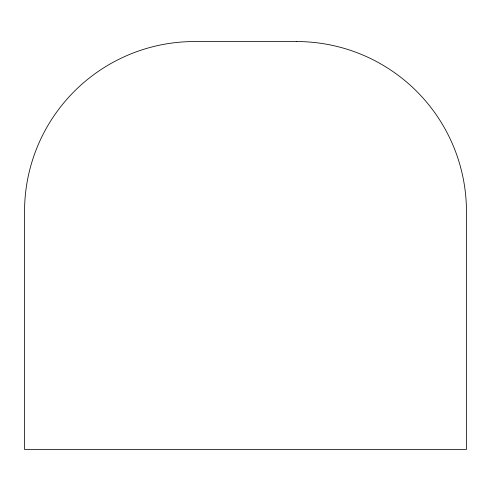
<?xml version="1.0" encoding="UTF-8"?>
<svg xmlns="http://www.w3.org/2000/svg" width="491" height="491" viewBox="0 0 491 491"><rect width="100%" height="100%" fill="white"/><g stroke="black" fill="none" stroke-linecap="round" stroke-linejoin="round"><path stroke-width="0.74" d="M296.49 41.545L194.51 41.545A169.96 169.96 0 0 0 24.55 211.511L24.55 449.455L466.45 449.455L466.45 211.511A169.96 169.96 0 0 0 296.49 41.545"/></g></svg>
